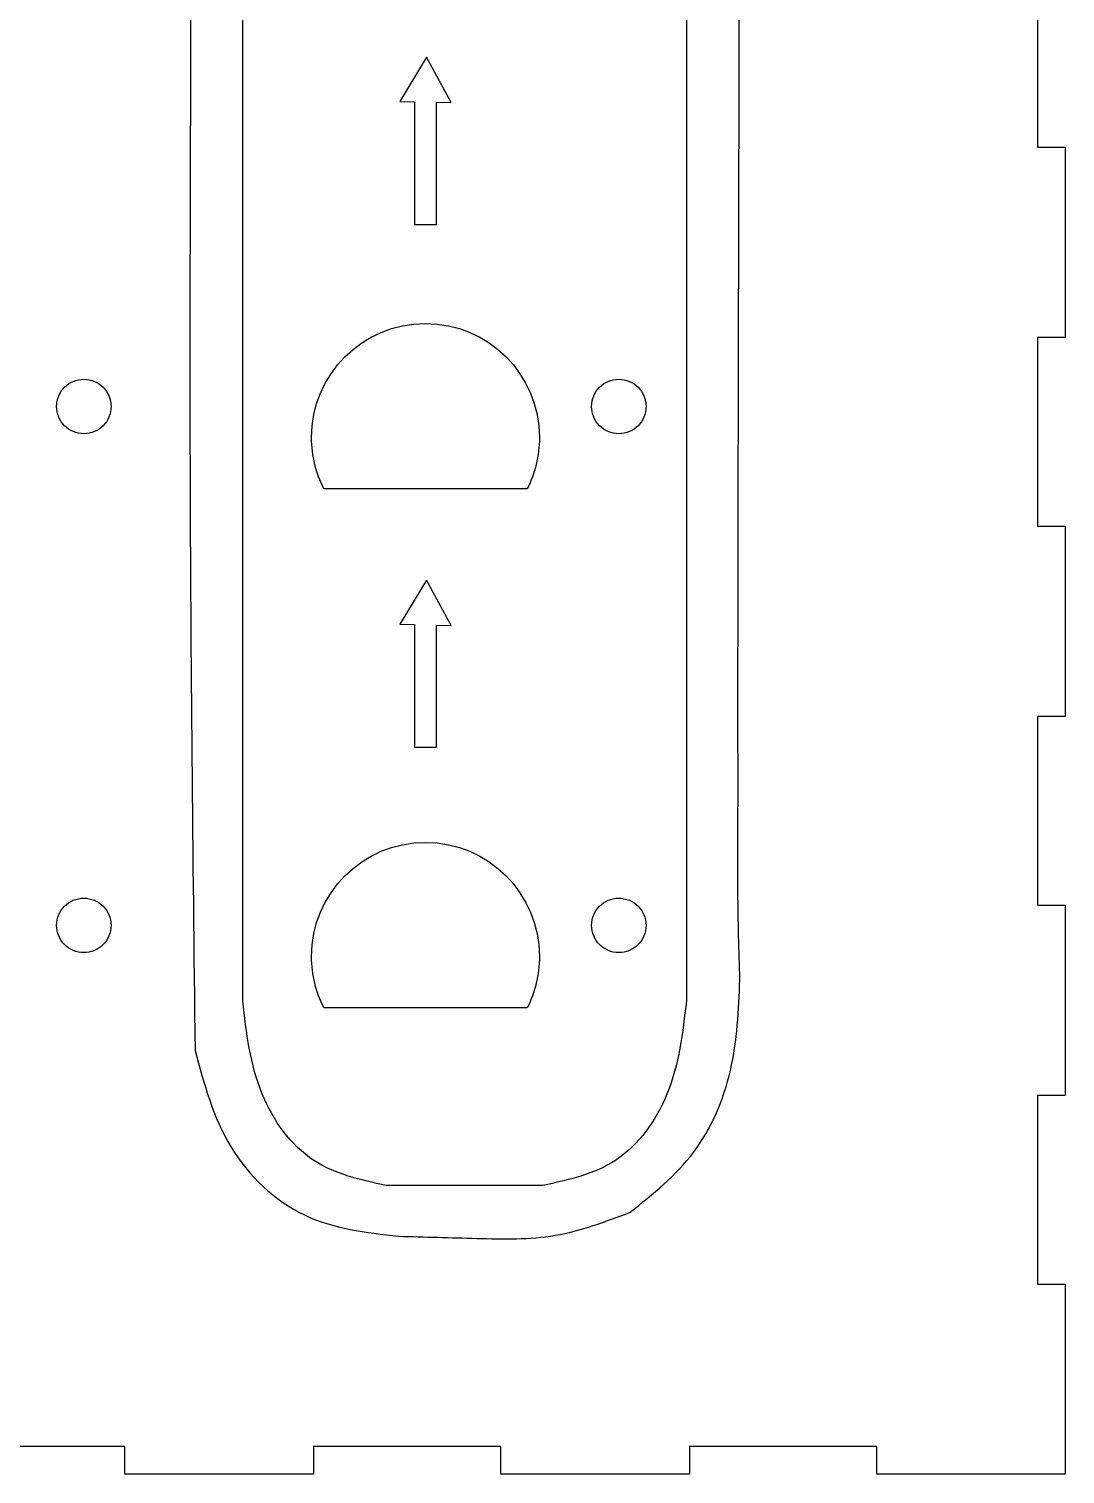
# Model space of a CAD drawing. Extents: x -830 to 230, y -333 to 309.
# Drawn here: x -395.9 to -283.5, y 0 to 156.6 of the extents above; entities that cross this region are included whole.
import ezdxf

# ---------------------------------------------------------------- set-up
doc = ezdxf.new("R2010")
doc.units = 0
doc.layers.add('newlayer', color=7, linetype='CONTINUOUS')

msp = doc.modelspace()

# ---------------------------------------------------------------- linework, layer by layer
at = {"layer": 'newlayer', "color": 7}
for p, q in [((-372.675283, 51.29574), (-372.675283, 237.598362)), ((-324.579169, 237.598362), (-324.579169, 51.29574)), ((-286.512675, 164.247275), (-286.512675, 143.803941)), ((-286.512675, 143.803941), (-283.512675, 143.803941)), ((-283.512675, 143.803941), (-283.512675, 123.180609)), ((-358.754228, 123.21491), (-357.674362, 123.735726)), ((-357.674362, 123.735726), (-356.539433, 124.151631)), ((-356.539433, 124.151631), (-355.355624, 124.456409)), ((-355.355624, 124.456409), (-354.129142, 124.643835)), ((-354.129142, 124.643835), (-352.866198, 124.707694)), ((-352.866198, 124.707694), (-351.603282, 124.643835)), ((-351.603282, 124.643835), (-350.3768, 124.456409)), ((-350.3768, 124.456409), (-349.192991, 124.151631)), ((-349.192991, 124.151631), (-348.058063, 123.735726)), ((-348.058063, 123.735726), (-346.978196, 123.21491)), ((-360.723801, 121.883431), (-359.772768, 122.595407)), ((-359.772768, 122.595407), (-358.754228, 123.21491)), ((-346.978196, 123.21491), (-345.959656, 122.595407)), ((-345.959656, 122.595407), (-345.008623, 121.883431)), ((-283.512675, 123.180609), (-286.512675, 123.180609)), ((-286.512675, 123.180609), (-286.512675, 102.737275)), ((-362.398451, 120.206958), (-361.601089, 121.085211)), ((-361.601089, 121.085211), (-360.723801, 121.883431)), ((-345.008623, 121.883431), (-344.131307, 121.085211)), ((-344.131307, 121.085211), (-343.333973, 120.206958)), ((-363.728508, 118.235249), (-363.109679, 119.254898)), ((-363.109679, 119.254898), (-362.398451, 120.206958)), ((-343.333973, 120.206958), (-342.622745, 119.254898)), ((-342.622745, 119.254898), (-342.003916, 118.235249)), ((-392.355155, 117.363467), (-392.185313, 117.590566)), ((-392.185313, 117.590566), (-391.994926, 117.800059)), ((-391.994926, 117.800059), (-391.785433, 117.990455)), ((-391.785433, 117.990455), (-391.558328, 118.160276)), ((-391.558328, 118.160276), (-391.315109, 118.308042)), ((-391.315109, 118.308042), (-391.057243, 118.432265)), ((-391.057243, 118.432265), (-390.786197, 118.531466)), ((-390.786197, 118.531466), (-390.503495, 118.604156)), ((-390.503495, 118.604156), (-390.210576, 118.648862)), ((-390.210576, 118.648862), (-389.908965, 118.664074)), ((-389.908965, 118.664074), (-389.607326, 118.648862)), ((-389.607326, 118.648862), (-389.314436, 118.604156)), ((-389.314436, 118.604156), (-389.031734, 118.531466)), ((-389.031734, 118.531466), (-388.760688, 118.432265)), ((-388.760688, 118.432265), (-388.502793, 118.308042)), ((-388.502793, 118.308042), (-388.259574, 118.160276)), ((-388.259574, 118.160276), (-388.03247, 117.990455)), ((-388.03247, 117.990455), (-387.822976, 117.800059)), ((-387.822976, 117.800059), (-387.632589, 117.590566)), ((-387.632589, 117.590566), (-387.462776, 117.363467)), ((-364.248756, 117.15423), (-363.728508, 118.235249)), ((-342.003916, 118.235249), (-341.483668, 117.15423)), ((-334.350699, 117.363493), (-334.180857, 117.590591)), ((-334.180857, 117.590591), (-333.99047, 117.800082)), ((-333.99047, 117.800082), (-333.780977, 117.990483)), ((-333.780977, 117.990483), (-333.553872, 118.160305)), ((-333.553872, 118.160305), (-333.310653, 118.308071)), ((-333.310653, 118.308071), (-333.052787, 118.432293)), ((-333.052787, 118.432293), (-332.781741, 118.531495)), ((-332.781741, 118.531495), (-332.499039, 118.604184)), ((-332.499039, 118.604184), (-332.20612, 118.648888)), ((-332.20612, 118.648888), (-331.904509, 118.664128)), ((-331.904509, 118.664128), (-331.60287, 118.648888)), ((-331.60287, 118.648888), (-331.30998, 118.604184)), ((-331.30998, 118.604184), (-331.02725, 118.531495)), ((-331.02725, 118.531495), (-330.756232, 118.432293)), ((-330.756232, 118.432293), (-330.498337, 118.308071)), ((-330.498337, 118.308071), (-330.255118, 118.160305)), ((-330.255118, 118.160305), (-330.028014, 117.990483)), ((-330.028014, 117.990483), (-329.81852, 117.800082)), ((-329.81852, 117.800082), (-329.628133, 117.590591)), ((-329.628133, 117.590591), (-329.45832, 117.363493)), ((-392.858978, 115.71409), (-392.843738, 116.015712)), ((-392.843738, 116.015712), (-392.799034, 116.308622)), ((-392.799034, 116.308622), (-392.726333, 116.59133)), ((-392.726333, 116.59133), (-392.627132, 116.862365)), ((-392.627132, 116.862365), (-392.502898, 117.12024)), ((-392.502898, 117.12024), (-392.355155, 117.363467)), ((-387.462776, 117.363467), (-387.315004, 117.12024)), ((-387.315004, 117.12024), (-387.19077, 116.862365)), ((-387.19077, 116.862365), (-387.091597, 116.59133)), ((-387.091597, 116.59133), (-387.018897, 116.308622)), ((-387.018897, 116.308622), (-386.974193, 116.015712)), ((-386.974193, 116.015712), (-386.958953, 115.71409)), ((-364.968649, 114.83297), (-364.664216, 116.018063)), ((-364.664216, 116.018063), (-364.248756, 117.15423)), ((-341.483668, 117.15423), (-341.068208, 116.018063)), ((-341.068208, 116.018063), (-340.763775, 114.83297)), ((-334.854522, 115.714118), (-334.839282, 116.01574)), ((-334.839282, 116.01574), (-334.794578, 116.308647)), ((-334.794578, 116.308647), (-334.721877, 116.591358)), ((-334.721877, 116.591358), (-334.622676, 116.862393)), ((-334.622676, 116.862393), (-334.498442, 117.120265)), ((-334.498442, 117.120265), (-334.350699, 117.363493)), ((-329.45832, 117.363493), (-329.310548, 117.120265)), ((-329.310548, 117.120265), (-329.186314, 116.862393)), ((-329.186314, 116.862393), (-329.087141, 116.591358)), ((-329.087141, 116.591358), (-329.014441, 116.308647)), ((-329.014441, 116.308647), (-328.969737, 116.01574)), ((-328.969737, 116.01574), (-328.954497, 115.714118)), ((-392.843738, 115.412471), (-392.858978, 115.71409)), ((-392.799034, 115.119563), (-392.843738, 115.412471)), ((-392.726333, 114.836856), (-392.799034, 115.119563)), ((-392.627132, 114.565818), (-392.726333, 114.836856)), ((-392.502898, 114.307946), (-392.627132, 114.565818)), ((-387.19077, 114.565818), (-387.315004, 114.307946)), ((-387.091597, 114.836856), (-387.19077, 114.565818)), ((-387.018897, 115.119563), (-387.091597, 114.836856)), ((-386.974193, 115.412471), (-387.018897, 115.119563)), ((-386.958953, 115.71409), (-386.974193, 115.412471)), ((-365.155875, 113.605165), (-364.968649, 114.83297)), ((-340.763775, 114.83297), (-340.576549, 113.605165)), ((-334.839282, 115.412499), (-334.854522, 115.714118)), ((-334.794578, 115.119592), (-334.839282, 115.412499)), ((-334.721877, 114.836881), (-334.794578, 115.119592)), ((-334.622676, 114.565846), (-334.721877, 114.836881)), ((-334.498442, 114.307974), (-334.622676, 114.565846)), ((-329.186314, 114.565846), (-329.310548, 114.307974)), ((-329.087141, 114.836881), (-329.186314, 114.565846)), ((-329.014441, 115.119592), (-329.087141, 114.836881)), ((-328.969737, 115.412499), (-329.014441, 115.119592)), ((-328.954497, 115.714118), (-328.969737, 115.412499)), ((-392.355155, 114.064718), (-392.502898, 114.307946)), ((-392.185313, 113.837617), (-392.355155, 114.064718)), ((-391.994926, 113.628126), (-392.185313, 113.837617)), ((-391.785433, 113.437728), (-391.994926, 113.628126)), ((-391.558328, 113.267903), (-391.785433, 113.437728)), ((-391.315109, 113.12014), (-391.558328, 113.267903)), ((-391.057243, 112.995917), (-391.315109, 113.12014)), ((-390.786197, 112.896716), (-391.057243, 112.995917)), ((-390.503495, 112.824027), (-390.786197, 112.896716)), ((-390.210576, 112.77932), (-390.503495, 112.824027)), ((-389.908965, 112.764108), (-390.210576, 112.77932)), ((-389.607326, 112.77932), (-389.908965, 112.764108)), ((-389.314436, 112.824027), (-389.607326, 112.77932)), ((-389.031734, 112.896716), (-389.314436, 112.824027)), ((-388.760688, 112.995917), (-389.031734, 112.896716)), ((-388.502793, 113.12014), (-388.760688, 112.995917)), ((-388.259574, 113.267903), (-388.502793, 113.12014)), ((-388.03247, 113.437728), (-388.259574, 113.267903)), ((-387.822976, 113.628126), (-388.03247, 113.437728)), ((-387.632589, 113.837617), (-387.822976, 113.628126)), ((-387.462776, 114.064718), (-387.632589, 113.837617)), ((-387.315004, 114.307946), (-387.462776, 114.064718)), ((-365.219657, 112.340871), (-365.155875, 113.605165)), ((-340.576549, 113.605165), (-340.512739, 112.340871)), ((-334.350699, 114.064747), (-334.498442, 114.307974)), ((-334.180857, 113.837645), (-334.350699, 114.064747)), ((-333.99047, 113.628154), (-334.180857, 113.837645)), ((-333.780977, 113.437756), (-333.99047, 113.628154)), ((-333.553872, 113.267932), (-333.780977, 113.437756)), ((-333.310653, 113.120169), (-333.553872, 113.267932)), ((-333.052787, 112.995946), (-333.310653, 113.120169)), ((-332.781741, 112.896744), (-333.052787, 112.995946)), ((-332.499039, 112.824052), (-332.781741, 112.896744)), ((-332.20612, 112.779348), (-332.499039, 112.824052)), ((-331.904509, 112.764137), (-332.20612, 112.779348)), ((-331.60287, 112.779348), (-331.904509, 112.764137)), ((-331.30998, 112.824052), (-331.60287, 112.779348)), ((-331.02725, 112.896744), (-331.30998, 112.824052)), ((-330.756232, 112.995946), (-331.02725, 112.896744)), ((-330.498337, 113.120169), (-330.756232, 112.995946)), ((-330.255118, 113.267932), (-330.498337, 113.120169)), ((-330.028014, 113.437756), (-330.255118, 113.267932)), ((-329.81852, 113.628154), (-330.028014, 113.437756)), ((-329.628133, 113.837645), (-329.81852, 113.628154)), ((-329.45832, 114.064747), (-329.628133, 113.837645)), ((-329.310548, 114.307974), (-329.45832, 114.064747)), ((-365.220081, 112.340868), (-365.219657, 112.340871)), ((-365.214436, 111.967375), (-365.220081, 112.340868)), ((-365.197503, 111.596767), (-365.214436, 111.967375)), ((-365.169563, 111.229181), (-365.197503, 111.596767)), ((-365.130983, 110.86475), (-365.169563, 111.229181)), ((-340.562128, 111.229384), (-340.60003, 110.864965)), ((-340.534752, 111.596936), (-340.562128, 111.229384)), ((-340.518383, 111.96748), (-340.534752, 111.596936)), ((-340.512739, 112.340871), (-340.518383, 111.96748)), ((-365.081792, 110.503619), (-365.130983, 110.86475)), ((-365.022186, 110.145916), (-365.081792, 110.503619)), ((-364.952336, 109.791786), (-365.022186, 110.145916)), ((-364.872439, 109.441365), (-364.952336, 109.791786)), ((-340.775996, 109.791916), (-340.854877, 109.44145)), ((-340.707133, 110.146091), (-340.775996, 109.791916)), ((-340.648431, 110.503819), (-340.707133, 110.146091)), ((-340.60003, 110.864965), (-340.648431, 110.503819)), ((-364.782693, 109.094788), (-364.872439, 109.441365)), ((-364.683238, 108.752195), (-364.782693, 109.094788)), ((-364.574328, 108.413721), (-364.683238, 108.752195)), ((-364.456105, 108.079505), (-364.574328, 108.413721)), ((-364.328738, 107.749686), (-364.456105, 108.079505)), ((-341.267457, 108.07942), (-341.394062, 107.749581)), ((-341.150053, 108.413667), (-341.267457, 108.07942)), ((-341.042075, 108.752181), (-341.150053, 108.413667)), ((-340.943636, 109.094822), (-341.042075, 108.752181)), ((-340.854877, 109.44145), (-340.943636, 109.094822)), ((-364.192453, 107.424396), (-364.328738, 107.749686)), ((-364.047419, 107.103778), (-364.192453, 107.424396)), ((-363.893834, 106.787968), (-364.047419, 107.103778)), ((-362.514698, 106.787968), (-363.893834, 106.787968)), ((-361.135563, 106.787968), (-362.514698, 106.787968)), ((-359.756456, 106.787968), (-361.135563, 106.787968)), ((-358.377321, 106.787968), (-359.756456, 106.787968)), ((-356.998185, 106.787968), (-358.377321, 106.787968)), ((-355.61905, 106.787968), (-356.998185, 106.787968)), ((-354.239943, 106.787968), (-355.61905, 106.787968)), ((-352.860808, 106.787968), (-354.239943, 106.787968)), ((-351.481672, 106.787968), (-352.860808, 106.787968)), ((-350.102537, 106.787968), (-351.481672, 106.787968)), ((-348.72343, 106.787968), (-350.102537, 106.787968)), ((-347.344294, 106.787968), (-348.72343, 106.787968)), ((-345.965159, 106.787968), (-347.344294, 106.787968)), ((-344.586024, 106.787968), (-345.965159, 106.787968)), ((-343.206917, 106.787968), (-344.586024, 106.787968)), ((-341.827781, 106.787968), (-343.206917, 106.787968)), ((-341.674394, 107.103716), (-341.827781, 106.787968)), ((-341.529755, 107.424303), (-341.674394, 107.103716)), ((-341.394062, 107.749581), (-341.529755, 107.424303)), ((-286.512675, 102.737275), (-283.512675, 102.737275)), ((-283.512675, 102.737275), (-283.512675, 82.113943)), ((-283.512675, 82.113943), (-286.512675, 82.113943)), ((-286.512675, 82.113943), (-286.512675, 61.670611)), ((-358.754228, 66.987249), (-357.674362, 67.508065)), ((-357.674362, 67.508065), (-356.539433, 67.92397)), ((-356.539433, 67.92397), (-355.355624, 68.228748)), ((-355.355624, 68.228748), (-354.129142, 68.416174)), ((-354.129142, 68.416174), (-352.866198, 68.480033)), ((-352.866198, 68.480033), (-351.603282, 68.416174)), ((-351.603282, 68.416174), (-350.3768, 68.228748)), ((-350.3768, 68.228748), (-349.192991, 67.92397)), ((-349.192991, 67.92397), (-348.058063, 67.508065)), ((-348.058063, 67.508065), (-346.978196, 66.987249)), ((-360.723801, 65.65577), (-359.772768, 66.367746)), ((-359.772768, 66.367746), (-358.754228, 66.987249)), ((-346.978196, 66.987249), (-345.959656, 66.367746)), ((-345.959656, 66.367746), (-345.008623, 65.65577)), ((-362.398451, 63.979297), (-361.601089, 64.857549)), ((-361.601089, 64.857549), (-360.723801, 65.65577)), ((-345.008623, 65.65577), (-344.131307, 64.857549)), ((-344.131307, 64.857549), (-343.333973, 63.979297)), ((-363.728508, 62.007585), (-363.109679, 63.027234)), ((-363.109679, 63.027234), (-362.398451, 63.979297)), ((-343.333973, 63.979297), (-342.622745, 63.027234)), ((-342.622745, 63.027234), (-342.003916, 62.007585)), ((-392.502898, 60.892539), (-392.355155, 61.135767)), ((-392.355155, 61.135767), (-392.185313, 61.362865)), ((-392.185313, 61.362865), (-391.994926, 61.572356)), ((-391.994926, 61.572356), (-391.785433, 61.762757)), ((-391.785433, 61.762757), (-391.558328, 61.932579)), ((-391.558328, 61.932579), (-391.315109, 62.080345)), ((-391.315109, 62.080345), (-391.057243, 62.204567)), ((-391.057243, 62.204567), (-390.786197, 62.303769)), ((-390.786197, 62.303769), (-390.503495, 62.376458)), ((-390.503495, 62.376458), (-390.210576, 62.421162)), ((-390.210576, 62.421162), (-389.908965, 62.436374)), ((-389.908965, 62.436374), (-389.607326, 62.421162)), ((-389.607326, 62.421162), (-389.314436, 62.376458)), ((-389.314436, 62.376458), (-389.031734, 62.303769)), ((-389.031734, 62.303769), (-388.760688, 62.204567)), ((-388.760688, 62.204567), (-388.502793, 62.080345)), ((-388.502793, 62.080345), (-388.259574, 61.932579)), ((-388.259574, 61.932579), (-388.03247, 61.762757)), ((-388.03247, 61.762757), (-387.822976, 61.572356)), ((-387.822976, 61.572356), (-387.632589, 61.362865)), ((-387.632589, 61.362865), (-387.462776, 61.135767)), ((-387.462776, 61.135767), (-387.315004, 60.892539)), ((-364.248756, 60.926564), (-363.728508, 62.007585)), ((-342.003916, 62.007585), (-341.483668, 60.926564)), ((-334.498442, 60.892595), (-334.350699, 61.135823)), ((-334.350699, 61.135823), (-334.180857, 61.362922)), ((-334.180857, 61.362922), (-333.99047, 61.572412)), ((-333.99047, 61.572412), (-333.780977, 61.762813)), ((-333.780977, 61.762813), (-333.553872, 61.932635)), ((-333.553872, 61.932635), (-333.310653, 62.080401)), ((-333.310653, 62.080401), (-333.052787, 62.204624)), ((-333.052787, 62.204624), (-332.781741, 62.303825)), ((-332.781741, 62.303825), (-332.499039, 62.376514)), ((-332.499039, 62.376514), (-332.20612, 62.421218)), ((-332.20612, 62.421218), (-331.904509, 62.43643)), ((-331.904509, 62.43643), (-331.60287, 62.421218)), ((-331.60287, 62.421218), (-331.30998, 62.376514)), ((-331.30998, 62.376514), (-331.02725, 62.303825)), ((-331.02725, 62.303825), (-330.756232, 62.204624)), ((-330.756232, 62.204624), (-330.498337, 62.080401)), ((-330.498337, 62.080401), (-330.255118, 61.932635)), ((-330.255118, 61.932635), (-330.028014, 61.762813)), ((-330.028014, 61.762813), (-329.81852, 61.572412)), ((-329.81852, 61.572412), (-329.628133, 61.362922)), ((-329.628133, 61.362922), (-329.45832, 61.135823)), ((-329.45832, 61.135823), (-329.310548, 60.892595)), ((-286.512675, 61.670611), (-283.512675, 61.670611)), ((-283.512675, 61.670611), (-283.512675, 41.047279)), ((-392.858978, 59.486392), (-392.843738, 59.788014)), ((-392.843738, 59.788014), (-392.799034, 60.080921)), ((-392.799034, 60.080921), (-392.726333, 60.363632)), ((-392.726333, 60.363632), (-392.627132, 60.634667)), ((-392.627132, 60.634667), (-392.502898, 60.892539)), ((-387.315004, 60.892539), (-387.19077, 60.634667)), ((-387.19077, 60.634667), (-387.091597, 60.363632)), ((-387.091597, 60.363632), (-387.018897, 60.080921)), ((-387.018897, 60.080921), (-386.974193, 59.788014)), ((-386.974193, 59.788014), (-386.958953, 59.486392)), ((-364.968649, 58.605297), (-364.664216, 59.790396)), ((-364.664216, 59.790396), (-364.248756, 60.926564)), ((-341.483668, 60.926564), (-341.068208, 59.790396)), ((-341.068208, 59.790396), (-340.763775, 58.605297)), ((-334.854522, 59.486449), (-334.839282, 59.788071)), ((-334.839282, 59.788071), (-334.794578, 60.080978)), ((-334.794578, 60.080978), (-334.721877, 60.363688)), ((-334.721877, 60.363688), (-334.622676, 60.634723)), ((-334.622676, 60.634723), (-334.498442, 60.892595)), ((-329.310548, 60.892595), (-329.186314, 60.634723)), ((-329.186314, 60.634723), (-329.087141, 60.363688)), ((-329.087141, 60.363688), (-329.014441, 60.080978)), ((-329.014441, 60.080978), (-328.969737, 59.788071)), ((-328.969737, 59.788071), (-328.954497, 59.486449)), ((-392.843738, 59.184773), (-392.858978, 59.486392)), ((-392.799034, 58.891866), (-392.843738, 59.184773)), ((-392.726333, 58.609155), (-392.799034, 58.891866)), ((-392.627132, 58.33812), (-392.726333, 58.609155)), ((-392.502898, 58.080248), (-392.627132, 58.33812)), ((-392.355155, 57.837021), (-392.502898, 58.080248)), ((-387.315004, 58.080248), (-387.462776, 57.837021)), ((-387.19077, 58.33812), (-387.315004, 58.080248)), ((-387.091597, 58.609155), (-387.19077, 58.33812)), ((-387.018897, 58.891866), (-387.091597, 58.609155)), ((-386.974193, 59.184773), (-387.018897, 58.891866)), ((-386.958953, 59.486392), (-386.974193, 59.184773)), ((-365.155875, 57.377492), (-364.968649, 58.605297)), ((-340.763775, 58.605297), (-340.576549, 57.377492)), ((-334.839282, 59.184829), (-334.854522, 59.486449)), ((-334.794578, 58.891922), (-334.839282, 59.184829)), ((-334.721877, 58.609212), (-334.794578, 58.891922)), ((-334.622676, 58.338177), (-334.721877, 58.609212)), ((-334.498442, 58.080305), (-334.622676, 58.338177)), ((-334.350699, 57.837077), (-334.498442, 58.080305)), ((-329.310548, 58.080305), (-329.45832, 57.837077)), ((-329.186314, 58.338177), (-329.310548, 58.080305)), ((-329.087141, 58.609212), (-329.186314, 58.338177)), ((-329.014441, 58.891922), (-329.087141, 58.609212)), ((-328.969737, 59.184829), (-329.014441, 58.891922)), ((-328.954497, 59.486449), (-328.969737, 59.184829)), ((-392.185313, 57.609919), (-392.355155, 57.837021)), ((-391.994926, 57.400428), (-392.185313, 57.609919)), ((-391.785433, 57.21003), (-391.994926, 57.400428)), ((-391.558328, 57.040206), (-391.785433, 57.21003)), ((-391.315109, 56.892443), (-391.558328, 57.040206)), ((-391.057243, 56.76822), (-391.315109, 56.892443)), ((-390.786197, 56.669018), (-391.057243, 56.76822)), ((-390.503495, 56.596326), (-390.786197, 56.669018)), ((-390.210576, 56.551622), (-390.503495, 56.596326)), ((-389.908965, 56.536382), (-390.210576, 56.551622)), ((-389.607326, 56.551622), (-389.908965, 56.536382)), ((-389.314436, 56.596326), (-389.607326, 56.551622)), ((-389.031734, 56.669018), (-389.314436, 56.596326)), ((-388.760688, 56.76822), (-389.031734, 56.669018)), ((-388.502793, 56.892443), (-388.760688, 56.76822)), ((-388.259574, 57.040206), (-388.502793, 56.892443)), ((-388.03247, 57.21003), (-388.259574, 57.040206)), ((-387.822976, 57.400428), (-388.03247, 57.21003)), ((-387.632589, 57.609919), (-387.822976, 57.400428)), ((-387.462776, 57.837021), (-387.632589, 57.609919)), ((-365.219657, 56.113196), (-365.155875, 57.377492)), ((-340.576549, 57.377492), (-340.512739, 56.113196)), ((-334.180857, 57.609976), (-334.350699, 57.837077)), ((-333.99047, 57.400485), (-334.180857, 57.609976)), ((-333.780977, 57.210086), (-333.99047, 57.400485)), ((-333.553872, 57.040262), (-333.780977, 57.210086)), ((-333.310653, 56.892499), (-333.553872, 57.040262)), ((-333.052787, 56.768276), (-333.310653, 56.892499)), ((-332.781741, 56.669075), (-333.052787, 56.768276)), ((-332.499039, 56.596383), (-332.781741, 56.669075)), ((-332.20612, 56.551679), (-332.499039, 56.596383)), ((-331.904509, 56.536467), (-332.20612, 56.551679)), ((-331.60287, 56.551679), (-331.904509, 56.536467)), ((-331.30998, 56.596383), (-331.60287, 56.551679)), ((-331.02725, 56.669075), (-331.30998, 56.596383)), ((-330.756232, 56.768276), (-331.02725, 56.669075)), ((-330.498337, 56.892499), (-330.756232, 56.768276)), ((-330.255118, 57.040262), (-330.498337, 56.892499)), ((-330.028014, 57.210086), (-330.255118, 57.040262)), ((-329.81852, 57.400485), (-330.028014, 57.210086)), ((-329.628133, 57.609976), (-329.81852, 57.400485)), ((-329.45832, 57.837077), (-329.628133, 57.609976)), ((-365.214436, 55.739703), (-365.220081, 56.113196)), ((-365.220081, 56.113196), (-365.219657, 56.113196)), ((-365.197503, 55.369094), (-365.214436, 55.739703)), ((-365.169563, 55.001508), (-365.197503, 55.369094)), ((-365.130983, 54.637081), (-365.169563, 55.001508)), ((-340.562128, 55.001714), (-340.60003, 54.637295)), ((-340.534752, 55.369264), (-340.562128, 55.001714)), ((-340.518383, 55.739807), (-340.534752, 55.369264)), ((-340.512739, 56.113196), (-340.518383, 55.739807)), ((-365.081792, 54.275946), (-365.130983, 54.637081)), ((-365.022186, 53.918246), (-365.081792, 54.275946)), ((-364.952336, 53.56412), (-365.022186, 53.918246)), ((-364.872439, 53.213698), (-364.952336, 53.56412)), ((-340.775996, 53.564252), (-340.854877, 53.213783)), ((-340.707133, 53.918421), (-340.775996, 53.564252)), ((-340.648431, 54.276149), (-340.707133, 53.918421)), ((-340.60003, 54.637295), (-340.648431, 54.276149)), ((-364.782693, 52.867121), (-364.872439, 53.213698)), ((-364.683238, 52.524529), (-364.782693, 52.867121)), ((-364.574328, 52.186057), (-364.683238, 52.524529)), ((-364.456105, 51.851841), (-364.574328, 52.186057)), ((-364.328738, 51.522022), (-364.456105, 51.851841)), ((-341.267457, 51.851753), (-341.394062, 51.52192)), ((-341.150053, 52.186), (-341.267457, 51.851753)), ((-341.042075, 52.524515), (-341.150053, 52.186)), ((-340.943636, 52.867155), (-341.042075, 52.524515)), ((-340.854877, 53.213783), (-340.943636, 52.867155)), ((-372.675283, 51.29574), (-372.675283, 51.29574)), ((-364.192453, 51.196735), (-364.328738, 51.522022)), ((-364.047419, 50.876117), (-364.192453, 51.196735)), ((-363.893834, 50.560304), (-364.047419, 50.876117)), ((-362.514698, 50.560304), (-363.893834, 50.560304)), ((-361.135563, 50.560304), (-362.514698, 50.560304)), ((-359.756456, 50.560304), (-361.135563, 50.560304)), ((-358.377321, 50.560304), (-359.756456, 50.560304)), ((-356.998185, 50.560304), (-358.377321, 50.560304)), ((-355.61905, 50.560304), (-356.998185, 50.560304)), ((-354.239943, 50.560304), (-355.61905, 50.560304)), ((-352.860808, 50.560304), (-354.239943, 50.560304)), ((-351.481672, 50.560304), (-352.860808, 50.560304)), ((-350.102537, 50.560304), (-351.481672, 50.560304)), ((-348.72343, 50.560304), (-350.102537, 50.560304)), ((-347.344294, 50.560304), (-348.72343, 50.560304)), ((-345.965159, 50.560304), (-347.344294, 50.560304)), ((-344.586024, 50.560304), (-345.965159, 50.560304)), ((-343.206917, 50.560304), (-344.586024, 50.560304)), ((-341.827781, 50.560304), (-343.206917, 50.560304)), ((-341.674394, 50.876052), (-341.827781, 50.560304)), ((-341.529755, 51.196639), (-341.674394, 50.876052)), ((-341.394062, 51.52192), (-341.529755, 51.196639)), ((-283.512675, 41.047279), (-286.512675, 41.047279)), ((-286.512675, 41.047279), (-286.512675, 20.603948)), ((-340.140282, 31.295724), (-357.114198, 31.295724)), ((-286.512675, 20.603948), (-283.512675, 20.603948)), ((-283.512675, 20.603948), (-283.512675, 0.025602)), ((-385.480752, 3.025596), (-405.775366, 3.025596)), ((-385.480752, 0.025602), (-385.480752, 3.025596)), ((-344.71152, 3.025596), (-365.006136, 3.025596)), ((-365.006136, 3.025596), (-365.006136, 0.025602)), ((-344.71152, 0.025602), (-344.71152, 3.025596)), ((-303.94229, 3.025596), (-324.236904, 3.025596)), ((-324.236904, 3.025596), (-324.236904, 0.025602)), ((-303.94229, 0.025602), (-303.94229, 3.025596)), ((-365.006136, 0.025602), (-385.480752, 0.025602)), ((-324.236904, 0.025602), (-344.71152, 0.025602)), ((-283.512675, 0.025602), (-303.94229, 0.025602))]:
    msp.add_line(p, q, dxfattribs=at)
at = {"layer": 'newlayer', "color": 1}
for p, q in [((-352.742923, 153.544867), (-355.662174, 148.773547)), ((-350.070646, 148.632436), (-352.742923, 153.544867)), ((-352.742923, 153.544867), (-352.742923, 153.544867)), ((-355.662174, 148.773547), (-354.065868, 148.72945)), ((-354.065868, 148.72945), (-354.065868, 135.447367)), ((-351.666979, 135.447367), (-351.666979, 148.676533)), ((-351.666979, 148.676533), (-350.070646, 148.632436)), ((-354.065868, 135.447367), (-351.666979, 135.447367)), ((-352.742923, 96.889348), (-355.662174, 92.118029)), ((-350.070646, 91.976918), (-352.742923, 96.889348)), ((-352.742923, 96.889348), (-352.742923, 96.889348)), ((-355.662174, 92.118029), (-354.065868, 92.073932)), ((-354.065868, 92.073932), (-354.065868, 78.791848)), ((-351.666979, 78.791848), (-351.666979, 92.021015)), ((-351.666979, 92.021015), (-350.070646, 91.976918)), ((-354.065868, 78.791848), (-351.666979, 78.791848))]:
    msp.add_line(p, q, dxfattribs=at)
at = {"layer": 'newlayer', "color": 7}
for points, knots in [([(-318.992687, 82.083738), (-318.964861, 100.065962), (-318.909209, 136.0307), (-318.718953, 189.97776), (-319.266855, 225.937774), (-319.540791, 243.916818)], [0, 0, 0, 0, 53.947056, 107.894982, 161.83713, 161.83713, 161.83713, 161.83713]), ([(-378.513467, 236.424016), (-378.403698, 215.257304), (-378.184158, 172.923421), (-378.586737, 109.422409), (-378.098183, 67.09104), (-377.853914, 45.926048)], [0, 0, 0, 0, 63.500696, 127.002775, 190.500699, 190.500699, 190.500699, 190.500699]), ([(-318.7804, 53.605625), (-318.870657, 56.76835), (-319.051203, 63.094936), (-318.957992, 72.589189), (-318.981122, 78.918858), (-318.992687, 82.083738)], [0, 0, 0, 0, 9.491119, 18.985651, 28.480455, 28.480455, 28.480455, 28.480455]), ([(-330.680808, 28.396153), (-328.196669, 30.387248), (-323.143009, 34.437873), (-319.197872, 43.74426), (-318.920158, 50.304312), (-318.7804, 53.605625)], [0, 0, 0, 0, 9.436115, 19.196554, 29.084509, 29.084509, 29.084509, 29.084509]), ([(-357.114198, 31.295724), (-359.902358, 31.908175), (-365.732416, 33.188813), (-371.548317, 41.399583), (-372.283865, 47.858603), (-372.675283, 51.29574)], [0, 0, 0, 0, 8.323821, 17.405154, 27.734401, 27.734401, 27.734401, 27.734401]), ([(-324.579169, 51.29574), (-324.970589, 47.858603), (-325.706141, 41.399579), (-331.522058, 33.188814), (-337.35212, 31.908175), (-340.140282, 31.295724)], [0, 0, 0, 0, 10.329249, 19.41059, 27.734418, 27.734418, 27.734418, 27.734418]), ([(-377.853914, 45.926048), (-376.87279, 42.294102), (-374.941514, 35.144862), (-366.51372, 27.028882), (-359.314012, 26.203751), (-355.774004, 25.798044)], [0, 0, 0, 0, 11.179261, 22.005616, 32.47789, 32.47789, 32.47789, 32.47789]), ([(-355.774004, 25.798044), (-352.952488, 25.720809), (-347.305713, 25.566238), (-338.698024, 25.362895), (-333.351216, 27.385823), (-330.680808, 28.396153)], [0, 0, 0, 0, 8.491226, 16.993718, 25.477177, 25.477177, 25.477177, 25.477177])]:
    msp.add_open_spline(points, degree=3, knots=knots, dxfattribs=at)

doc.saveas('drawing.dxf')
